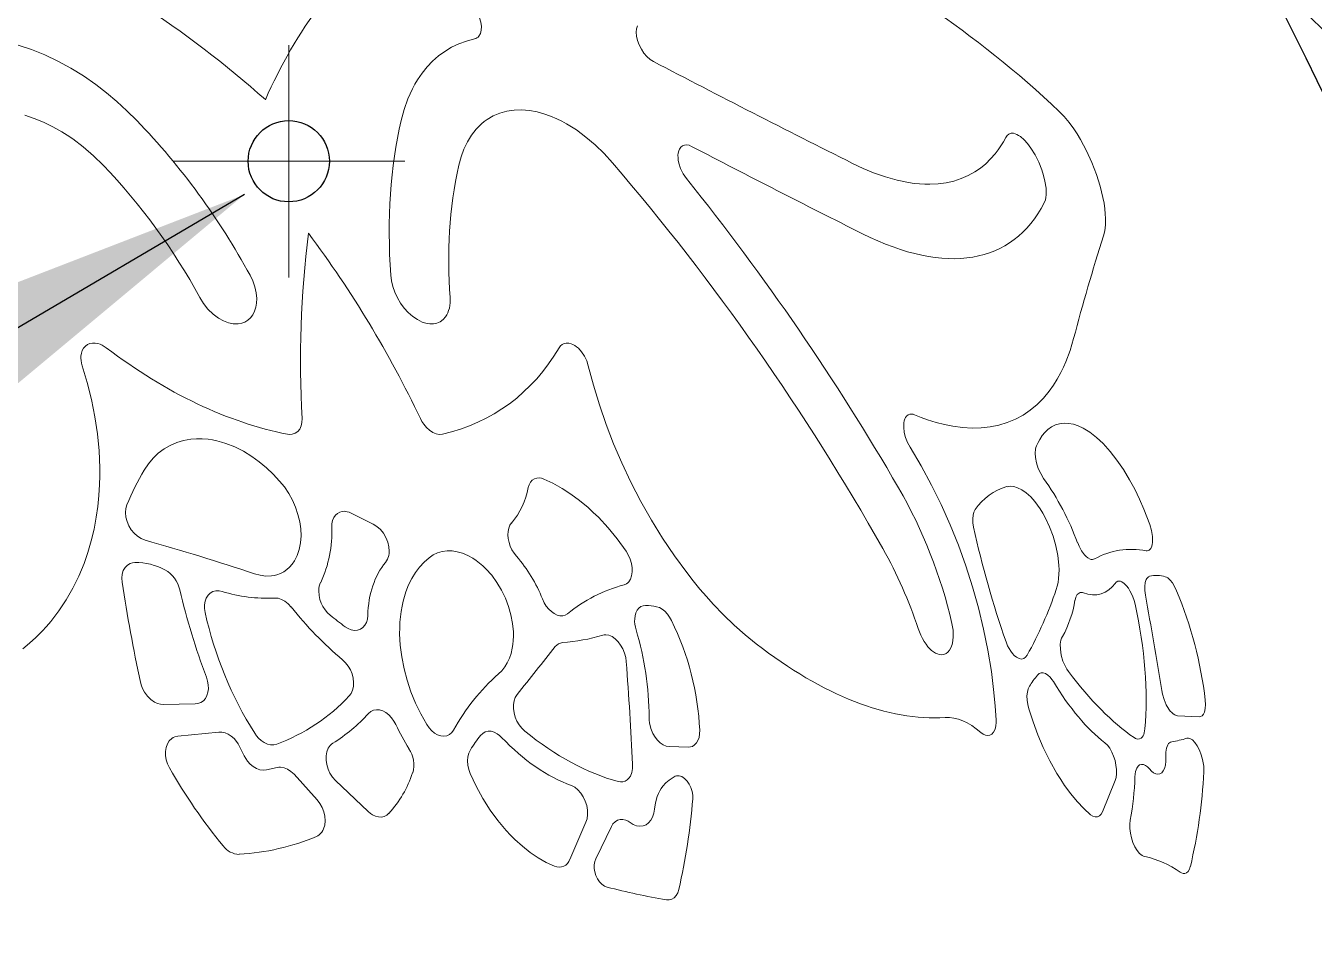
# Model space of a CAD drawing. Extents: x -180 to 858, y -94 to 522.
# Drawn here: x 333.26 to 344.35, y 191.28 to 199.2 of the extents above; entities that cross this region are included whole.
import ezdxf

# ---------------------------------------------------------------- set-up
doc = ezdxf.new("R2010")
doc.units = 0
doc.header["$LTSCALE"] = 7
doc.header["$MEASUREMENT"] = 0
doc.linetypes.add('CENTER2', pattern=[1.125, 0.75, -0.125, 0.125, -0.125])
doc.layers.get('0').update_dxf_attribs({"linetype": 'CONTINUOUS', "lineweight": 15})
for name, color, linetype, lineweight in [('1', 1, 'CENTER2', 15), ('3', 3, 'CONTINUOUS', 30), ('8', 250, 'CONTINUOUS', 15)]:
    doc.layers.add(name, color=color, linetype=linetype, lineweight=lineweight)
doc.styles.add('ITALICT', font='ITALICT.shx', dxfattribs={"width": 0.8, "height": 3})
doc.dimstyles.get("Standard").update_dxf_attribs({"dimtxt": 3, "dimasz": 3, "dimexe": 0.5, "dimexo": 0.5, "dimgap": 0.8, "dimtad": 1, "dimdsep": 46, "dimtxsty": 'ITALICT', "dimcen": 0.09, "dimazin": 2, "dimtfac": 1, "dimtmove": 0, "dimatfit": 3, "dimfxl": 1, "dimtolj": 1, "dimtzin": 0, "dimarcsym": 0})

msp = doc.modelspace()

# ---------------------------------------------------------------- hatches: boundary and pattern name
at = {"layer": '8'}
h = msp.add_hatch(dxfattribs=at)
h.set_pattern_fill('ANSI37', color=256, scale=15)
h.paths.add_polyline_path([(352.7875, 165.9892), (353.6076, 174.242, 0.0247662), (353.9311, 180.7683), (353.9311, 183.2683, 0.2007632), (341.5938, 212.7557, -0.1692406), (339.2115, 217.5979), (334.6943, 254.4683), (328.6495, 254.4683), (333.2561, 216.8683, 0.1692406), (337.3815, 208.4829, -0.2007632), (347.9311, 183.2683), (347.9311, 180.7683, -0.0247662), (347.637, 174.8353), (346.8169, 166.5825, 0.0216508), (346.4311, 159.6683), (345.3334, 71.5419, 0.0344623), (345.5664, 67.4179), (347.6957, 50.5186, -0.0313452), (347.9311, 46.7683), (347.9311, 42.7683, -0.0349642), (347.5495, 37.3183), (353.9311, 37.3183), (353.9311, 46.7683, 0.0313452), (353.6487, 51.2687), (351.5193, 68.168, -0.0344623), (351.3329, 71.4672), (352.4306, 159.5935, -0.0216508)])
h.paths.add_polyline_path([(366.2561, 254.4683), (340.7392, 254.4683), (345.167, 218.3275, 0.1692406), (345.8062, 217.0284, -0.2007632), (359.9311, 183.2683), (359.9311, 180.7683, -0.0247662), (359.5782, 173.6487), (358.7581, 165.3959, 0.0216508), (358.4301, 159.5188), (357.3325, 71.3924, 0.0344623), (357.4723, 68.918), (359.6016, 52.0188, -0.0313452), (359.9311, 46.7683), (359.9311, 37.3183), (366.2561, 37.3183)])
h.paths.add_polyline_path([(351.0771, 129.7419), (351.0771, 137.849), (347.3271, 137.849), (347.3271, 129.7419)], flags=24)
h.paths.add_polyline_path([(350.1727, 138.0666), (350.1727, 145.4083), (347.5477, 145.4083), (347.5477, 138.0666)], flags=24)
h.paths.add_polyline_path([(363.0726, 138.0666), (363.0726, 145.4083), (360.4476, 145.4083), (360.4476, 138.0666)], flags=24)
h.paths.add_polyline_path([(363.977, 129.7419), (363.977, 137.849), (360.227, 137.849), (360.227, 129.7419)], flags=24)

# ---------------------------------------------------------------- linework, layer by layer
at = {"layer": '1'}
for p, q in [((335.5216, 199.0284), (335.5216, 197.0284)), ((336.5216, 198.0284), (334.5216, 198.0284))]:
    msp.add_line(p, q, dxfattribs=at)
at = {"layer": '3'}
msp.add_circle((335.5216, 198.0284), 0.35, dxfattribs=at)
for radius in [41.4078, 35.4078]:
    msp.add_arc((312.5233, 183.2683), radius, 0, 45.40789, dxfattribs=at)
at = {"layer": '8'}
for p, q in [((336.0577, 194.9979), (336.2494, 194.9031)), ((334.7148, 193.3539), (334.441, 193.3493)), ((343.3648, 193.2439), (343.1754, 193.2525)), ((334.5667, 193.0763), (334.9192, 193.1122)), ((335.0979, 192.9888), (335.1385, 192.9075)), ((338.9659, 192.983), (338.7967, 192.9867)), ((335.3285, 192.7859), (335.4211, 192.8071)), ((335.5671, 192.7482), (335.7659, 192.5291)), ((336.2066, 192.4264), (335.9231, 192.6956)), ((338.7973, 192.6981), (338.8402, 192.7265)), ((342.6391, 192.6939), (342.53, 192.4253)), ((338.0805, 192.3348), (337.9434, 192.0157)), ((338.1656, 192.0208), (338.3004, 192.2979))]:
    msp.add_line(p, q, dxfattribs=at)
for points in [[(337.1199, 199.0817), (337.1314, 199.0852), (337.142, 199.0906), (337.1516, 199.0978), (337.16, 199.1066), (337.1726, 199.1283), (337.1771, 199.1422), (337.18, 199.1573), (337.1811, 199.19), (337.1758, 199.2266), (337.1643, 199.2643), (337.1477, 199.3012), (337.126, 199.3367), (337.1003, 199.3689)], [(338.5253, 199.1951), (338.5172, 199.1697), (338.5146, 199.14), (338.5176, 199.1048), (338.5262, 199.0682), (338.54, 199.0311), (338.5584, 198.9945), (338.581, 198.9603), (338.6068, 198.9297), (338.6338, 198.9054), (338.6618, 198.8872)], [(332.9609, 199.0817), (333.0176, 199.0719), (333.0743, 199.06), (333.1327, 199.0457), (333.191, 199.0293), (333.3058, 198.9909), (333.4198, 198.9447), (333.5325, 198.8912), (333.6435, 198.8306), (333.7523, 198.7632), (333.8587, 198.6894), (333.951, 198.6186), (334.0409, 198.5432), (334.1279, 198.4636), (334.2116, 198.3801)], [(336.4902, 198.3801), (336.516, 198.4753), (336.5479, 198.5655), (336.5665, 198.6092), (336.5867, 198.6514), (336.6078, 198.691), (336.6304, 198.7291), (336.6701, 198.7874), (336.7135, 198.8414), (336.7605, 198.8907), (336.8109, 198.9351), (336.8648, 198.9746), (336.9242, 199.0102), (336.9867, 199.0401), (337.0521, 199.0639), (337.1199, 199.0817)], [(338.31, 198.0146), (338.2369, 198.0948), (338.1605, 198.1692), (338.0811, 198.237), (337.9995, 198.2975), (337.9569, 198.3255), (337.9139, 198.3512), (337.8727, 198.3736), (337.8314, 198.3938), (337.7748, 198.4178), (337.7182, 198.4376), (337.662, 198.4528), (337.5939, 198.4651), (337.5272, 198.4704), (337.4623, 198.4683), (337.3997, 198.459), (337.3399, 198.4423), (337.2833, 198.4185), (337.2304, 198.3876), (337.2051, 198.3692), (337.1808, 198.3491), (337.1576, 198.3274), (337.1357, 198.304), (337.0953, 198.2527), (337.0601, 198.1955), (337.0301, 198.1331), (337.0053, 198.0659), (336.9859, 197.9945)], [(342.1581, 198.4571), (342.2006, 198.4134), (342.2423, 198.3633), (342.2829, 198.3078), (342.3123, 198.2633), (342.3405, 198.2168), (342.3931, 198.1191), (342.4395, 198.0176), (342.4792, 197.9146), (342.5106, 197.8149), (342.5346, 197.7168), (342.5439, 197.6669), (342.5509, 197.6182), (342.555, 197.5752), (342.557, 197.534), (342.556, 197.4798), (342.5503, 197.4303), (342.5398, 197.3866)], [(333.9225, 197.9945), (333.8393, 198.076), (333.7517, 198.1516), (333.6604, 198.2205), (333.6134, 198.2523), (333.5658, 198.2822), (333.4881, 198.3261), (333.4091, 198.3646), (333.329, 198.3977), (333.2484, 198.4249)], [(340.3784, 198.01), (340.4691, 197.9671), (340.5587, 197.9297), (340.6613, 197.8934), (340.7614, 197.865), (340.8589, 197.8449), (340.9073, 197.8378), (340.9548, 197.8329), (341.0001, 197.8303), (341.0445, 197.8297), (341.1162, 197.8333), (341.1853, 197.8426), (341.2516, 197.8576), (341.3147, 197.8783), (341.3747, 197.9045), (341.4315, 197.9361), (341.4796, 197.9693), (341.5249, 198.0066), (341.5672, 198.048), (341.6067, 198.0934), (341.6314, 198.1258), (341.6548, 198.16), (341.6767, 198.1957), (341.6974, 198.233)], [(341.6974, 198.233), (341.7095, 198.2504), (341.7248, 198.2625), (341.7431, 198.2687), (341.7639, 198.2687), (341.778, 198.2654), (341.7928, 198.2596), (341.808, 198.2513), (341.8236, 198.2408), (341.855, 198.2134), (341.8852, 198.1801), (341.9138, 198.1421), (341.9502, 198.0833), (341.9818, 198.02), (342.0079, 197.9546), (342.0236, 197.9051), (342.0354, 197.8565), (342.0443, 197.7977), (342.0461, 197.7678), (342.0457, 197.7396), (342.0434, 197.717), (342.0393, 197.6967), (342.0292, 197.6698)], [(338.9905, 198.1567), (338.9695, 198.1654), (338.949, 198.1693), (338.93, 198.1681), (338.9126, 198.1614), (338.8979, 198.1494), (338.8866, 198.1329), (338.8803, 198.1171), (338.8761, 198.0991), (338.8741, 198.0795), (338.8743, 198.0588), (338.8768, 198.0362), (338.8814, 198.0128), (338.8966, 197.9657), (338.919, 197.92), (338.9475, 197.8783)], [(335.1882, 197.046), (335.2113, 196.9975), (335.2289, 196.9471), (335.2405, 196.8959), (335.2453, 196.8456), (335.244, 196.8069), (335.2379, 196.7701), (335.227, 196.7358), (335.211, 196.7047), (335.1922, 196.6799), (335.1698, 196.6594), (335.1442, 196.6436), (335.1158, 196.6331), (335.0851, 196.6277), (335.0647, 196.627), (335.0437, 196.6284), (335.0012, 196.6369), (334.9579, 196.6534), (334.9159, 196.6767), (334.8921, 196.6934), (334.869, 196.7121), (334.8256, 196.7547), (334.7872, 196.8027), (334.755, 196.8544)], [(336.9109, 196.8544), (336.911, 196.8082), (336.9048, 196.7642), (336.8988, 196.7423), (336.8911, 196.7218), (336.8827, 196.7047), (336.8728, 196.689), (336.8518, 196.665), (336.8267, 196.6464), (336.7978, 196.6339), (336.7677, 196.6278), (336.7359, 196.6276), (336.7033, 196.6329), (336.6705, 196.6435), (336.6293, 196.664), (336.5891, 196.6916), (336.5511, 196.7251), (336.5165, 196.7631), (336.4847, 196.8062), (336.4571, 196.8527), (336.435, 196.9), (336.4176, 196.9489), (336.4055, 196.9979), (336.3993, 197.046)], [(333.9482, 196.4226), (333.9141, 196.444), (333.8963, 196.452), (333.8781, 196.4579), (333.8539, 196.4624), (333.8301, 196.4625), (333.8077, 196.4581), (333.7873, 196.4493), (333.7694, 196.4364), (333.7547, 196.4196), (333.7433, 196.399), (333.7355, 196.3757), (333.7317, 196.3507), (333.7313, 196.3313), (333.7329, 196.3113), (333.7368, 196.2892), (333.7428, 196.2674)], [(338.1018, 196.2674), (338.0885, 196.3088), (338.0689, 196.3492), (338.0442, 196.3863), (338.016, 196.4172), (338.0005, 196.4304), (337.9846, 196.4416), (337.9692, 196.4502), (337.9535, 196.4567), (337.9325, 196.4619), (337.9122, 196.4627), (337.8935, 196.4589), (337.8767, 196.4508), (337.8621, 196.4384), (337.8504, 196.4226)], [(342.2822, 196.5018), (342.2513, 196.3985), (342.2148, 196.301), (342.1945, 196.2545), (342.1727, 196.2097), (342.1415, 196.1525), (342.1077, 196.0984), (342.0714, 196.0476), (342.0212, 195.9872), (341.9668, 195.9326), (341.9085, 195.8841), (341.8463, 195.842), (341.7805, 195.8063), (341.711, 195.7773), (341.6382, 195.7551), (341.5639, 195.74), (341.4868, 195.7316), (341.4071, 195.7298), (341.3251, 195.7346), (341.2411, 195.746), (341.1695, 195.7605), (341.097, 195.7793), (341.0233, 195.8024), (340.9676, 195.8226), (340.9115, 195.8451)], [(333.7428, 196.2674), (333.7863, 196.1217), (333.8228, 195.9752), (333.8519, 195.8283), (333.8736, 195.6813), (333.8875, 195.5348), (333.8937, 195.3891), (333.8938, 195.3168), (333.8918, 195.2449), (333.8861, 195.1497), (333.8766, 195.0556), (333.8636, 194.9626), (333.8443, 194.8596), (333.8205, 194.7586), (333.7918, 194.6597), (333.7584, 194.5633), (333.7137, 194.4548), (333.6627, 194.3502), (333.6054, 194.2501), (333.542, 194.1547), (333.5078, 194.1088), (333.4721, 194.0642), (333.4353, 194.0214), (333.397, 193.98), (333.3436, 193.9269), (333.2877, 193.8765), (333.2295, 193.8289)], [(339.5474, 193.8723), (339.4522, 193.9496), (339.3587, 194.0327), (339.2669, 194.1211), (339.1773, 194.2145), (339.1197, 194.2783), (339.0631, 194.344), (339.0058, 194.4137), (338.9497, 194.4851), (338.8428, 194.6307), (338.741, 194.782), (338.6446, 194.9383), (338.5538, 195.099), (338.4689, 195.2634), (338.3901, 195.431), (338.3199, 195.5954), (338.2557, 195.7619), (338.1978, 195.9298), (338.1464, 196.0984), (338.1018, 196.2674)], [(335.6363, 195.8122), (335.6353, 195.7794), (335.6286, 195.7486), (335.6162, 195.7218), (335.5989, 195.7008), (335.5769, 195.6856), (335.5515, 195.6774), (335.5312, 195.6758), (335.5101, 195.6781)], [(336.8445, 195.6781), (336.818, 195.676), (336.79, 195.6811), (336.7622, 195.6927), (336.734, 195.7112), (336.7077, 195.735), (336.6844, 195.7628), (336.6685, 195.7868), (336.6549, 195.8122)], [(340.9115, 195.8451), (340.8991, 195.8493), (340.887, 195.8512), (340.8705, 195.8498), (340.8556, 195.8435), (340.8429, 195.8326), (340.8351, 195.8219), (340.8288, 195.809), (340.8234, 195.7925), (340.8199, 195.7743), (340.8183, 195.7366), (340.8233, 195.6932), (340.8344, 195.6489), (340.8513, 195.6052), (340.8731, 195.5643)], [(341.9623, 195.5773), (341.9756, 195.6058), (341.9903, 195.6324), (342.0117, 195.6648), (342.0353, 195.6933), (342.061, 195.7178), (342.0923, 195.7402), (342.1259, 195.7569), (342.1617, 195.7677), (342.1994, 195.7724), (342.2392, 195.7708), (342.2803, 195.7631), (342.3224, 195.7491), (342.3651, 195.7292), (342.3938, 195.7128), (342.4226, 195.6939), (342.4799, 195.6493), (342.5364, 195.5963), (342.5971, 195.5292), (342.6556, 195.4542), (342.7113, 195.3725), (342.7641, 195.2851), (342.808, 195.2035), (342.8491, 195.119), (342.8871, 195.0322), (342.9135, 194.9658), (342.938, 194.8987)], [(334.2772, 195.3689), (334.3126, 195.422), (334.3529, 195.4702), (334.3977, 195.5131), (334.4468, 195.55), (334.4997, 195.5808), (334.5561, 195.6052), (334.6154, 195.6229), (334.6771, 195.6339), (334.7264, 195.6378), (334.7766, 195.6376), (334.8273, 195.6334), (334.8651, 195.6278), (334.9029, 195.6201), (334.9418, 195.6101), (334.9806, 195.5979), (335.0564, 195.5679), (335.1309, 195.5304), (335.2035, 195.486), (335.2672, 195.4401), (335.3287, 195.3891), (335.3874, 195.3337), (335.443, 195.2743)], [(340.8731, 195.5643), (340.9682, 195.4044), (341.0576, 195.2396), (341.141, 195.0705), (341.2183, 194.8975), (341.2892, 194.7216), (341.3537, 194.5431), (341.4116, 194.3626), (341.4627, 194.1808), (341.5067, 193.9989), (341.5437, 193.8162), (341.5736, 193.6337), (341.596, 193.4522), (341.6066, 193.3343), (341.6139, 193.2172)], [(342.0233, 195.297), (341.9983, 195.3375), (341.978, 195.3824), (341.9629, 195.4299), (341.9538, 195.4772), (341.9514, 195.5146), (341.9541, 195.5485), (341.9575, 195.5636), (341.9623, 195.5773)], [(335.443, 195.2743), (335.4843, 195.223), (335.521, 195.1679), (335.553, 195.1096), (335.5797, 195.049), (335.6008, 194.9868), (335.6159, 194.9237), (335.6247, 194.8618), (335.6272, 194.8007), (335.623, 194.7411), (335.6118, 194.6841), (335.5943, 194.6324), (335.5831, 194.6083), (335.5703, 194.5856), (335.5509, 194.558), (335.5289, 194.5331), (335.5044, 194.5113), (335.4778, 194.493), (335.4493, 194.4783), (335.419, 194.4672), (335.3962, 194.4615), (335.3728, 194.4578), (335.3244, 194.4561), (335.2749, 194.462), (335.2254, 194.4751)], [(337.584, 195.217), (337.5917, 195.242), (337.6035, 195.2639), (337.619, 195.2814), (337.6375, 195.2934), (337.6588, 195.2999), (337.6817, 195.3008), (337.6994, 195.2977), (337.7173, 195.2915)], [(337.7173, 195.2915), (337.7968, 195.2544), (337.8752, 195.2108), (337.9521, 195.161), (338.0271, 195.1055), (338.1001, 195.0447), (338.1446, 195.0041), (338.188, 194.9617), (338.2717, 194.8716), (338.3509, 194.7752), (338.4266, 194.6709)], [(341.7082, 195.2255), (341.7372, 195.2293), (341.768, 195.2262), (341.7999, 195.2166), (341.8371, 195.1979), (341.8742, 195.1716), (341.912, 195.137), (341.9482, 195.0964), (341.9714, 195.0661), (341.9935, 195.034), (342.0161, 194.9972), (342.0373, 194.9588), (342.0739, 194.8807), (342.1045, 194.7989), (342.1285, 194.7155), (342.1452, 194.6321), (342.1545, 194.5503), (342.1561, 194.5104), (342.1556, 194.4716), (342.1528, 194.4346), (342.1479, 194.3993), (342.1413, 194.3686), (342.1328, 194.34)], [(334.2838, 194.7651), (334.2508, 194.7783), (334.2193, 194.7983), (334.1909, 194.8238), (334.1653, 194.8547), (334.1442, 194.8892), (334.1285, 194.9258), (334.1184, 194.9639), (334.1147, 195.0017), (334.1175, 195.0364), (334.1267, 195.0683)], [(335.8922, 194.8776), (335.8936, 194.9067), (335.8994, 194.9343), (335.9093, 194.959), (335.9229, 194.9793), (335.9405, 194.9956), (335.9609, 195.0068), (335.9809, 195.0121), (336.0024, 195.0131), (336.0247, 195.0099), (336.0414, 195.0049), (336.0577, 194.9979)], [(341.4208, 194.876), (341.4148, 194.9127), (341.4131, 194.948), (341.416, 194.9807), (341.4232, 195.0072), (341.4346, 195.0288)], [(336.2494, 194.9031), (336.2812, 194.8832), (336.3103, 194.8567), (336.3364, 194.8241), (336.3576, 194.7875), (336.3734, 194.7484), (336.383, 194.7086), (336.3861, 194.6691), (336.3851, 194.65), (336.3822, 194.6315), (336.3719, 194.5997), (336.3644, 194.5856), (336.3553, 194.5731)], [(337.4823, 194.6261), (337.4616, 194.6526), (337.4439, 194.682), (337.4294, 194.7132), (337.4187, 194.7455), (337.4118, 194.7784), (337.409, 194.8108), (337.4107, 194.8408), (337.4166, 194.8689), (337.427, 194.8938), (337.44, 194.9127)], [(342.938, 194.8987), (342.9529, 194.8468), (342.9612, 194.7958), (342.9625, 194.7701), (342.9616, 194.7459), (342.9591, 194.7284), (342.9552, 194.7127), (342.9457, 194.6926), (342.9395, 194.6849), (342.9323, 194.679), (342.9243, 194.6753), (342.9157, 194.6737), (342.9063, 194.6743)], [(336.7312, 194.6136), (336.7654, 194.6375), (336.803, 194.6556), (336.8432, 194.6676), (336.8851, 194.6732), (336.9287, 194.6725), (336.9733, 194.6655), (337.019, 194.6521), (337.0642, 194.6329), (337.1084, 194.6083), (337.1369, 194.5892), (337.1648, 194.568), (337.1927, 194.5441), (337.2196, 194.5183), (337.2693, 194.4626), (337.3142, 194.4013), (337.3536, 194.3355), (337.3872, 194.2663), (337.4146, 194.1946), (337.4354, 194.1215), (337.4493, 194.0478), (337.456, 193.9744), (337.4566, 193.9371), (337.455, 193.9003), (337.4516, 193.8665), (337.4464, 193.8335), (337.4359, 193.7898), (337.4219, 193.7483), (337.4041, 193.7095), (337.3822, 193.6732), (337.3565, 193.6407), (337.3274, 193.6128)], [(338.4266, 194.6709), (338.4464, 194.6375), (338.4621, 194.6016), (338.4731, 194.5644), (338.479, 194.5276), (338.4798, 194.492), (338.475, 194.4584), (338.4652, 194.4301), (338.4502, 194.4065), (338.4408, 194.3969), (338.4304, 194.3892), (338.4094, 194.3802)], [(342.4614, 194.6032), (342.4531, 194.5999), (342.444, 194.5985), (342.4344, 194.5992), (342.4243, 194.6018), (342.4038, 194.6126), (342.3899, 194.6239), (342.3761, 194.6381), (342.3504, 194.6729), (342.3287, 194.7129), (342.3169, 194.741)], [(334.0865, 194.4025), (334.084, 194.4373), (334.0872, 194.4712), (334.0964, 194.5022), (334.1111, 194.5282), (334.1311, 194.5493), (334.1555, 194.564), (334.1754, 194.5702), (334.1966, 194.5727)], [(336.7102, 193.177), (336.659, 193.2678), (336.6135, 193.362), (336.574, 193.4589), (336.5408, 193.5578), (336.5143, 193.658), (336.4945, 193.7587), (336.4818, 193.8593), (336.4766, 193.9588), (336.4768, 194.0092), (336.4791, 194.059), (336.4832, 194.1055), (336.4891, 194.1512), (336.497, 194.196), (336.5067, 194.2398), (336.5178, 194.2808), (336.5307, 194.3206), (336.5539, 194.3792), (336.5813, 194.4343), (336.6128, 194.4858), (336.6483, 194.533), (336.688, 194.5759), (336.7312, 194.6136)], [(342.9001, 194.291), (342.8949, 194.3303), (342.8941, 194.367), (342.8981, 194.4002), (342.9062, 194.425), (342.9124, 194.436), (342.9199, 194.4446), (342.927, 194.4499), (342.9349, 194.4532)], [(343.0719, 194.4499), (343.082, 194.4459), (343.0923, 194.4396), (343.1129, 194.4213), (343.1324, 194.397), (343.1519, 194.365), (343.1687, 194.3295)], [(335.8785, 194.1182), (335.8551, 194.14), (335.834, 194.1653), (335.816, 194.1931), (335.8012, 194.2232), (335.7898, 194.2548), (335.7825, 194.2869), (335.7794, 194.3275), (335.7807, 194.3481), (335.784, 194.3679), (335.789, 194.3853), (335.7957, 194.4014)], [(342.6388, 194.3926), (342.6493, 194.4037), (342.6618, 194.4104), (342.6759, 194.4122), (342.6858, 194.4106), (342.6961, 194.4068), (342.7174, 194.3928), (342.7381, 194.3722), (342.7536, 194.352), (342.7676, 194.3294), (342.7807, 194.3039), (342.7923, 194.2767), (342.8032, 194.2447), (342.8116, 194.2124)], [(334.8012, 194.142), (334.7964, 194.1751), (334.7964, 194.2078), (334.8014, 194.2388), (334.8113, 194.2659), (334.8261, 194.2897), (334.8452, 194.3085), (334.8679, 194.3213), (334.8938, 194.3281), (334.9212, 194.3286), (334.9476, 194.3234)], [(335.3989, 194.2662), (335.4289, 194.2641), (335.4594, 194.2547), (335.4886, 194.2389), (335.5171, 194.2164), (335.5423, 194.1891)], [(337.9231, 194.1311), (337.9036, 194.1192), (337.8812, 194.1132), (337.8575, 194.1134), (337.8322, 194.1198), (337.807, 194.132), (337.7833, 194.149), (337.7602, 194.1715), (337.7395, 194.1977), (337.7218, 194.2264), (337.7069, 194.2581)], [(342.2942, 194.2476), (342.3015, 194.2741), (342.3133, 194.2954), (342.3207, 194.3033), (342.329, 194.3092), (342.3379, 194.3128), (342.3474, 194.3143), (342.3576, 194.3137), (342.368, 194.311)], [(336.2019, 194.1161), (336.1986, 194.0854), (336.1903, 194.0567), (336.1773, 194.0318), (336.1602, 194.0121), (336.1387, 193.9976), (336.1141, 193.9893), (336.0875, 193.9876), (336.0601, 193.9925), (336.0331, 194.0034), (336.0077, 194.0191)], [(338.513, 193.9917), (338.5068, 194.0161), (338.5027, 194.0406), (338.5008, 194.0636), (338.5011, 194.086), (338.5046, 194.1139), (338.512, 194.1398), (338.5232, 194.1624), (338.5374, 194.1799), (338.555, 194.1929), (338.575, 194.2005), (338.5947, 194.2023)], [(338.6902, 194.1918), (338.7144, 194.184), (338.7384, 194.1705), (338.7608, 194.1524), (338.7828, 194.1288), (338.8023, 194.1015), (338.8187, 194.0719)], [(341.2338, 194.0475), (341.2435, 193.9904), (341.2456, 193.9619), (341.2458, 193.9339), (341.2428, 193.8983), (341.2362, 193.8658), (341.2257, 193.8372), (341.2141, 193.8171), (341.1999, 193.8006), (341.1834, 193.7883), (341.1653, 193.7809), (341.1454, 193.7782), (341.1246, 193.7804), (341.1087, 193.7851), (341.0926, 193.7924), (341.0753, 193.8029), (341.0584, 193.8158), (341.0275, 193.8465), (341.0107, 193.8676), (340.9948, 193.8908), (340.9789, 193.9178), (340.9646, 193.9462), (340.9423, 194.003)], [(338.2263, 193.9462), (338.2387, 193.9489), (338.2518, 193.9496), (338.279, 193.9453), (338.3059, 193.9339), (338.3331, 193.915), (338.3581, 193.8905), (338.3799, 193.8616), (338.3989, 193.8282), (338.4136, 193.7925), (338.4237, 193.7556), (338.429, 193.7184)], [(342.2376, 193.6332), (342.2237, 193.6534), (342.2112, 193.6756), (342.1902, 193.7237), (342.1754, 193.7754), (342.1678, 193.8269), (342.1674, 193.8676), (342.173, 193.904), (342.1781, 193.9199), (342.185, 193.9339)], [(341.8813, 193.7733), (341.8684, 193.7562), (341.8523, 193.7451), (341.8337, 193.7411), (341.8128, 193.7447), (341.791, 193.7557), (341.7699, 193.7728), (341.7544, 193.7896), (341.74, 193.8088), (341.7261, 193.8313), (341.7138, 193.8555), (341.6998, 193.89)], [(335.9853, 193.7342), (336.0111, 193.709), (336.0337, 193.6795), (336.0522, 193.6471), (336.0664, 193.6121), (336.0758, 193.5761), (336.0799, 193.5398), (336.0786, 193.5057), (336.0717, 193.4735), (336.0592, 193.4449), (336.0431, 193.423)], [(334.8129, 193.5838), (334.8228, 193.5513), (334.8285, 193.5181), (334.8294, 193.4854), (334.8255, 193.4551), (334.8167, 193.4266), (334.8033, 193.4016), (334.7857, 193.3816), (334.764, 193.3664), (334.7394, 193.357), (334.7148, 193.3539)], [(341.9705, 193.6024), (341.9844, 193.6151), (342.0011, 193.622), (342.0194, 193.6223), (342.0395, 193.6157), (342.0598, 193.6024), (342.0794, 193.5839), (342.094, 193.566), (342.1074, 193.5461)], [(334.441, 193.3493), (334.4154, 193.3514), (334.3896, 193.3585), (334.3647, 193.37), (334.3323, 193.3924), (334.3033, 193.4211), (334.2789, 193.4543), (334.2638, 193.4821), (334.2518, 193.5114), (334.2435, 193.5414)], [(341.896, 193.3135), (341.8869, 193.3507), (341.8816, 193.3878), (341.8804, 193.4237), (341.8833, 193.4548), (341.8902, 193.4829), (341.9012, 193.5061)], [(343.1754, 193.2525), (343.1642, 193.2545), (343.1524, 193.2594), (343.1395, 193.2679), (343.1268, 193.2791), (343.1142, 193.2933), (343.1021, 193.3097), (343.0805, 193.3473), (343.062, 193.3915), (343.0481, 193.4381), (343.0415, 193.4708)], [(337.5536, 193.1205), (337.528, 193.145), (337.5056, 193.1741), (337.487, 193.2063), (337.4723, 193.2415), (337.4622, 193.278), (337.457, 193.3148), (337.4571, 193.3489), (337.4621, 193.3814), (337.4724, 193.4108), (337.4877, 193.4355)], [(343.4158, 193.3872), (343.4182, 193.3488), (343.416, 193.3136), (343.409, 193.2831), (343.4004, 193.265), (343.389, 193.2519), (343.3752, 193.2449), (343.3648, 193.2439)], [(336.2088, 193.272), (336.2285, 193.2887), (336.2519, 193.2997), (336.2772, 193.3042), (336.3044, 193.3021), (336.3319, 193.2936), (336.3582, 193.2795), (336.384, 193.2594), (336.4073, 193.235), (336.4275, 193.2072), (336.4444, 193.1763)], [(338.7967, 192.9867), (338.7713, 192.9909), (338.7457, 193.0019), (338.7213, 193.0185), (338.6976, 193.0415), (338.6765, 193.0688), (338.6586, 193.0991), (338.6398, 193.1441), (338.6283, 193.1909), (338.6253, 193.2143), (338.6245, 193.2375)], [(342.4283, 192.4005), (342.3697, 192.4534), (342.3126, 192.5134), (342.2575, 192.5796), (342.2046, 192.6514), (342.1707, 192.702), (342.138, 192.7545), (342.0764, 192.8645), (342.0202, 192.9799), (341.974, 193.0887), (341.9325, 193.2), (341.896, 193.3135)], [(336.9412, 193.1295), (336.9256, 193.1081), (336.906, 193.0914), (336.8833, 193.0808), (336.8579, 193.0769), (336.831, 193.0796), (336.8039, 193.0886), (336.777, 193.1039), (336.7522, 193.1243), (336.7298, 193.1488), (336.7102, 193.177)], [(337.1737, 193.0828), (337.1921, 193.101), (337.2141, 193.1135), (337.2386, 193.1194), (337.265, 193.1185), (337.292, 193.1108), (337.318, 193.0972), (337.3372, 193.083), (337.3551, 193.0661)], [(339.061, 193.1277), (339.0602, 193.0964), (339.0554, 193.0666), (339.0463, 193.0399), (339.0337, 193.0181), (339.0173, 193.0006), (338.9978, 192.9888), (338.9823, 192.9842), (338.9659, 192.983)], [(341.6139, 193.2172), (341.614, 193.1927), (341.612, 193.1692), (341.6082, 193.1492), (341.6026, 193.131), (341.5921, 193.1104), (341.5782, 193.0944), (341.5614, 193.0844), (341.5427, 193.081), (341.5223, 193.0843), (341.5016, 193.0939), (341.4823, 193.1082)], [(342.8961, 193.1386), (342.8907, 193.1066), (342.8861, 193.0924), (342.8803, 193.0798), (342.8733, 193.0691), (342.8651, 193.0608), (342.8503, 193.053), (342.8332, 193.0515), (342.8153, 193.0566), (342.8022, 193.0642)], [(334.4942, 192.8036), (334.4778, 192.8378), (334.4662, 192.8738), (334.4599, 192.9103), (334.4594, 192.9455), (334.4648, 192.9795), (334.4759, 193.0103), (334.4924, 193.036), (334.5144, 193.0565), (334.5271, 193.0644), (334.5405, 193.0704), (334.5667, 193.0763)], [(334.9192, 193.1122), (334.946, 193.1118), (334.9732, 193.1057), (334.9997, 193.0943), (335.0257, 193.0775), (335.0498, 193.0564), (335.0711, 193.0318), (335.0855, 193.0109), (335.0979, 192.9888)], [(335.4182, 193.0077), (335.3927, 193.0019), (335.3655, 193.0022), (335.3382, 193.0085), (335.3105, 193.021), (335.2842, 193.0388), (335.2602, 193.0607), (335.2435, 193.0803), (335.2286, 193.1016)], [(335.9231, 192.6956), (335.8975, 192.7245), (335.8761, 192.7577), (335.8595, 192.7935), (335.848, 192.8313), (335.8422, 192.8696), (335.8424, 192.9072), (335.8488, 192.9419), (335.8614, 192.973), (335.8786, 192.9974), (335.8891, 193.0075), (335.9007, 193.0159)], [(342.5514, 193.0197), (342.573, 192.999), (342.5929, 192.9726), (342.6114, 192.9398), (342.6266, 192.9042), (342.6385, 192.8665), (342.6468, 192.828), (342.6512, 192.79), (342.6513, 192.7534), (342.6473, 192.7217), (342.6391, 192.6939)], [(343.0763, 192.8994), (343.0766, 192.9384), (343.082, 192.9732), (343.0868, 192.9885), (343.093, 193.002), (343.0999, 193.0123), (343.1081, 193.0205), (343.117, 193.026), (343.1266, 193.0288)], [(343.2574, 193.0581), (343.2726, 193.0593), (343.2889, 193.0543), (343.3054, 193.0439), (343.3274, 193.0218), (343.3476, 192.9928), (343.3662, 192.9569), (343.3816, 192.9173), (343.3933, 192.8763), (343.3991, 192.8469), (343.4029, 192.8181), (343.4045, 192.7927), (343.4041, 192.7681)], [(335.1385, 192.9075), (335.1517, 192.8838), (335.1672, 192.8617), (335.1901, 192.836), (335.216, 192.8142), (335.2441, 192.7976), (335.2722, 192.7874), (335.3009, 192.7833), (335.3285, 192.7859)], [(337.0844, 192.7537), (337.0715, 192.7901), (337.0634, 192.8277), (337.0608, 192.8649), (337.0636, 192.8993), (337.0719, 192.9313), (337.0856, 192.9592)], [(342.9347, 192.7944), (342.9521, 192.7757), (342.9702, 192.7613), (342.9896, 192.7515), (343.0086, 192.748), (343.026, 192.7511), (343.0416, 192.7609), (343.0547, 192.7769), (343.0646, 192.7977), (343.0727, 192.828), (343.0764, 192.8623), (343.0763, 192.8994)], [(335.4211, 192.8071), (335.4356, 192.8093), (335.4506, 192.8097), (335.4812, 192.8045), (335.5111, 192.7923), (335.5405, 192.773), (335.5671, 192.7482)], [(338.4837, 192.8342), (338.4829, 192.7977), (338.4765, 192.7633), (338.4643, 192.7331), (338.4519, 192.7147), (338.4367, 192.6998), (338.4192, 192.6893), (338.4004, 192.6836), (338.3802, 192.6825), (338.3596, 192.6858)], [(342.8098, 192.7266), (342.8116, 192.7501), (342.8154, 192.7721), (342.82, 192.7878), (342.8258, 192.8017), (342.8366, 192.8177), (342.8501, 192.8288), (342.8658, 192.8339), (342.8828, 192.8326), (342.9005, 192.825), (342.9181, 192.8118), (342.9347, 192.7944)], [(337.81, 191.9567), (337.7387, 191.9899), (337.6687, 192.0298), (337.6003, 192.0761), (337.534, 192.1282), (337.4701, 192.1856), (337.4316, 192.2239), (337.3941, 192.2641), (337.3227, 192.3491), (337.2564, 192.44), (337.1928, 192.5403), (337.1355, 192.645), (337.0844, 192.7537)], [(338.6714, 192.4469), (338.6801, 192.503), (338.6948, 192.5557), (338.705, 192.5817), (338.7168, 192.6062), (338.7289, 192.6267), (338.7422, 192.6458), (338.768, 192.6747), (338.7973, 192.6981)], [(338.8402, 192.7265), (338.8499, 192.7317), (338.8607, 192.735), (338.8722, 192.7362), (338.884, 192.7354), (338.9076, 192.7279), (338.9311, 192.7123), (338.9525, 192.6904), (338.9707, 192.664), (338.9853, 192.6336), (338.9955, 192.601), (339.0008, 192.5678), (339.0009, 192.5365)], [(337.9558, 192.6508), (337.9851, 192.636), (338.0126, 192.6141), (338.0369, 192.5868), (338.0584, 192.5537), (338.0755, 192.5174), (338.0875, 192.4792), (338.0943, 192.4401), (338.0954, 192.4022), (338.0906, 192.366), (338.0805, 192.3348)], [(335.7659, 192.5291), (335.79, 192.4979), (335.8094, 192.4628), (335.8236, 192.4255), (335.8321, 192.387), (335.8348, 192.3486), (335.831, 192.3114), (335.821, 192.278), (335.8137, 192.2629), (335.8049, 192.2491), (335.7844, 192.2275), (335.7724, 192.2191), (335.7595, 192.2125)], [(336.3841, 192.4122), (336.3653, 192.3963), (336.3434, 192.3854), (336.3195, 192.3802), (336.2939, 192.381), (336.2679, 192.3876), (336.2426, 192.3993), (336.2241, 192.4116), (336.2066, 192.4264)], [(338.3004, 192.2979), (338.3142, 192.3206), (338.3318, 192.339), (338.3525, 192.3518), (338.3754, 192.3583), (338.4001, 192.3585), (338.425, 192.3526), (338.4437, 192.3442), (338.4618, 192.3328)], [(338.4618, 192.3328), (338.4886, 192.3164), (338.5171, 192.3056), (338.5458, 192.3012), (338.5733, 192.3039), (338.5987, 192.3137), (338.6212, 192.3302), (338.6399, 192.3523), (338.655, 192.3802), (338.6655, 192.4123), (338.6714, 192.4469)], [(342.53, 192.4253), (342.5191, 192.4048), (342.5048, 192.3896), (342.4878, 192.3812), (342.4687, 192.3805), (342.4483, 192.3872), (342.4283, 192.4005)], [(342.8941, 192.0401), (342.8831, 192.0434), (342.8719, 192.0491), (342.8501, 192.0666), (342.8283, 192.0928), (342.8091, 192.1248), (342.793, 192.1602), (342.7799, 192.1999), (342.7707, 192.2407), (342.7658, 192.2804), (342.7652, 192.3189), (342.7694, 192.3543)], [(338.2628, 191.7764), (338.2397, 191.7859), (338.2176, 191.8019), (338.198, 191.8227), (338.1808, 191.8482), (338.1674, 191.8768), (338.1579, 191.9072), (338.1528, 191.9379), (338.1524, 191.9681), (338.1568, 191.9967), (338.1656, 192.0208)], [(343.2871, 191.9542), (343.2791, 191.9304), (343.2677, 191.9113), (343.2533, 191.8986), (343.2401, 191.8939), (343.2257, 191.8939), (343.2108, 191.8987), (343.1997, 191.9051)], [(338.8806, 191.7562), (338.8717, 191.7285), (338.8583, 191.7043), (338.841, 191.6853), (338.8208, 191.6727), (338.7979, 191.6666), (338.7738, 191.6673)]]:
    msp.add_lwpolyline(points, dxfattribs=at)
for centre, radius, start, end in [((329.4811, 192.0188), 8.7673, 48.2397, 57.19832), ((339.2574, 196.8333), 4.2983, 143.52975, 156.33556), ((391.506, 300.1633), 114.2337, 242.445232, 243.412141), ((329.7425, 194.0843), 6.199, 28.53925, 43.86637), ((389.138, 294.4291), 108.5502, 242.485366, 243.358401), ((322.3932, 184.3807), 20.958, 29.47107, 40.58234), ((330.0756, 194.3111), 5.326, 28.52462, 43.75653), ((340.8579, 197.1731), 3.9591, 168.02256, 184.61521), ((322.2282, 184.4539), 21.442, 30.12455, 38.76203), ((344.526, 196.3047), 8.9028, 172.88415, 183.17096), ((328.094, 191.7345), 9.4824, 25.46899, 36.74525), ((359.7978, 191.8842), 18.114, 162.31603, 165.23125), ((336.3411, 194.148), 2.398, 149.39408, 157.4337), ((341.8429, 194.753), 0.492, 105.90441, 145.96901), ((340.0382, 193.8967), 2.4296, 20.33063, 35.19937), ((336.9193, 195.3428), 0.6759, 320.44947, 349.28567), ((337.0796, 193.0883), 4.2634, 13.00059, 29.92733), ((334.8744, 194.8328), 1.0181, 334.91032, 2.52295), ((349.5321, 196.6394), 8.3009, 192.2657, 199.3426), ((328.7835, 175.2332), 20.2916, 71.49034, 74.27249), ((337.3233, 192.8243), 3.806, 18.03977, 29.38626), ((342.7827, 194.0182), 0.6675, 79.33511, 118.77877), ((334.1981, 194.0281), 0.5449, 61.89488, 90.16421), ((336.5196, 193.787), 1.2772, 21.64237, 41.07359), ((334.3245, 194.2788), 0.2652, 12.60039, 60.45337), ((342.9972, 194.2179), 0.2436, 72.15893, 104.83543), ((348.6026, 196.6057), 14.6824, 188.63032, 192.04648), ((340.3414, 195.6798), 5.9125, 193.12933, 200.76294), ((338.7407, 193.1365), 1.2873, 104.91662, 129.42251), ((338.7736, 195.4902), 3.5505, 331.08059, 341.09849), ((342.4561, 194.5103), 0.2171, 246.14246, 327.19873), ((335.3357, 195.5657), 1.3013, 252.64991, 272.78205), ((341.3591, 194.3948), 0.9462, 330.83247, 351.05454), ((302.8136, 186.9567), 40.7519, 9.19812, 10.36839), ((339.9134, 192.9709), 3.5273, 6.77885, 22.65353), ((337.9997, 194.8491), 3.276, 192.46603, 212.23537), ((338.0234, 196.1601), 3.1686, 218.4637, 229.96387), ((337.9574, 196.6922), 3.3086, 231.07245, 233.89358), ((338.5793, 193.6281), 0.5744, 78.8701, 88.45689), ((336.6529, 193.0111), 2.4114, 2.77155, 26.09471), ((337.7607, 195.5054), 1.6272, 274.18, 286.62546), ((336.0248, 193.2364), 2.6001, 0.02422, 16.88654), ((312.3412, 213.8556), 32.3933, 320.92178, 321.8565), ((337.8863, 193.7968), 0.0859, 94.63407, 143.12609), ((294.474, 190.5544), 44.0687, 2.96538, 4.11718), ((338.5525, 192.2404), 1.8399, 131.75281, 151.11115), ((342.8464, 192.8997), 1.1229, 141.26462, 147.32004), ((334.8438, 194.5492), 1.645, 290.43478, 316.79921), ((335.1106, 194.2791), 1.4901, 302.0232, 317.47834), ((338.3077, 194.0506), 2.0582, 205.13931, 211.70057), ((338.4713, 192.0654), 1.6489, 141.89891, 147.17618), ((342.9676, 194.0466), 1.0301, 278.87829, 286.33977), ((336.3417, 192.8277), 0.2566, 344.95252, 33.35511), ((338.6608, 195.1693), 4.7913, 209.58676, 219.35921), ((335.6623, 193.0676), 0.9753, 317.75941, 341.70268), ((340.526, 192.7847), 2.2844, 349.13893, 358.5405), ((338.9174, 192.9938), 4.492, 346.6173, 357.11987), ((333.6955, 192.9539), 5.3217, 346.99331, 355.50147), ((335.0987, 192.2328), 0.1742, 215.61647, 268.67913), ((334.9807, 194.0803), 2.0238, 273.22893, 292.63557), ((337.8505, 192.0443), 0.0963, 245.185, 342.93487), ((342.7137, 191.2227), 0.8374, 54.54003, 77.55702), ((339.8005, 197.7251), 6.1442, 255.50677, 260.38132)]:
    msp.add_arc(centre, radius, start, end, dxfattribs=at)
for centre, major_axis, ratio, start_param, end_param in [((325.8232, 148.5343), (-13.0081, -51.8117), 0.3545256, 2.9456768, 3.0860435), ((339.7591, 195.4228), (2.2244, -4.4581), 0.5685221, 3.7438563, 4.0781131), ((339.5128, 201.0067), (2.1827, -3.7025), 0.4267589, 5.6994834, 6.5441028), ((334.6377, 199.3229), (2.2689, -3.4173), 0.6116944, 5.2314471, 5.7435703), ((335.1987, 199.2034), (2.147, -3.3164), 0.6141173, 6.0611373, 6.582219), ((336.9157, 193.8097), (0.3979, -0.8875), 0.6683287, 3.4527954, 4.0840921), ((341.6641, 194.3136), (0.6974, -2.1424), 0.4801404, 0.8431284, 1.3690697), ((339.6209, 197.5722), (2.0125, -4.2189), 0.5024245, 5.498559, 6.0847762), ((342.5556, 195.4224), (0.9146, -2.5139), 0.4207666, 5.3408073, 5.7475314), ((342.5003, 194.4976), (0.5347, -1.6133), 0.4451535, 5.188894, 5.7002365), ((341.3664, 192.3214), (0.2434, -0.9067), 0.5352615, 2.4614985, 3.034682), ((338.0106, 195.3225), (1.1551, -2.5942), 0.6037459, 5.4106972, 5.828068), ((337.8759, 194.2673), (0.6819, -1.6204), 0.6276748, 5.2532765, 5.7578627)]:
    msp.add_ellipse(centre, major_axis=major_axis, ratio=ratio, start_param=start_param, end_param=end_param, dxfattribs=at)

# ---------------------------------------------------------------- leaders
msp.add_leader([(335.139, 197.7411), (301.6517, 178.0356)], dimstyle='Standard', override={"dimgap": 0.8, "dimtad": 0})

doc.saveas('drawing.dxf')
